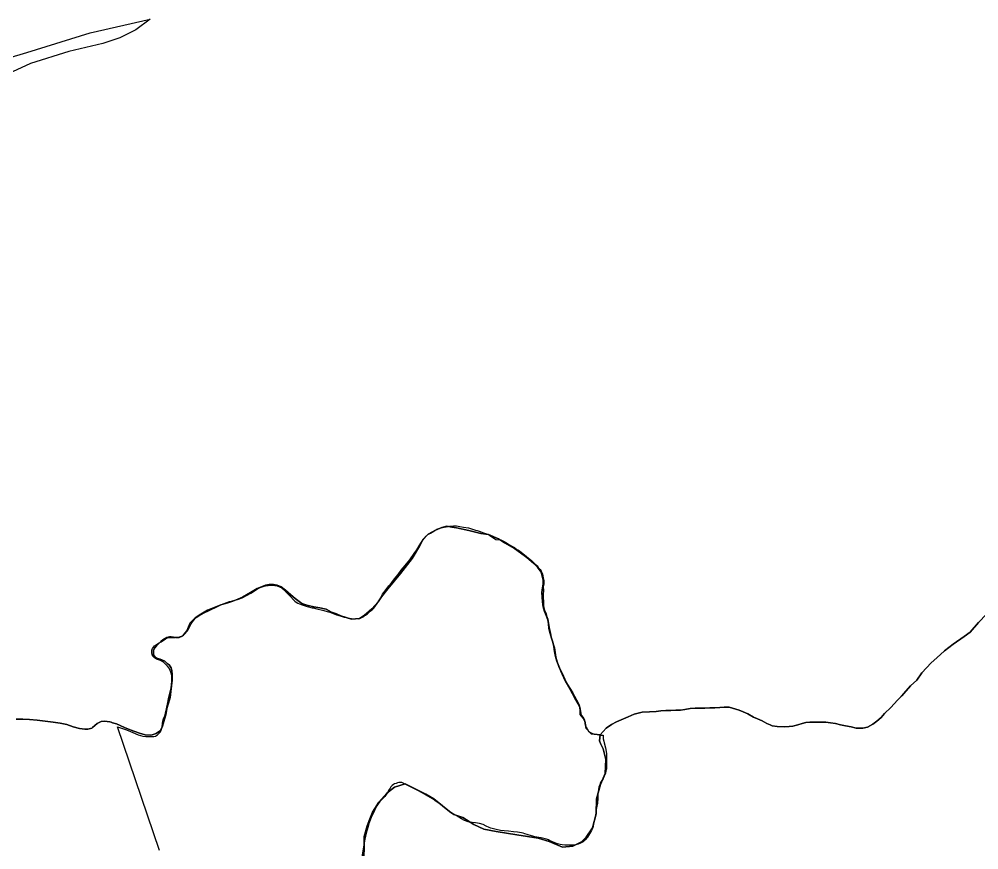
# Model space of a CAD drawing. Header units: inches. Extents: x 11258954 to 11313122, y 3645444 to 3695200.
# Drawn here: x 11275215 to 11277394, y 3664736 to 3666622 of the extents above; entities that cross this region are included whole.
import ezdxf

# ---------------------------------------------------------------- set-up
doc = ezdxf.new("R2010")
doc.units = ezdxf.units.IN
doc.header["$MEASUREMENT"] = 0
for name, color, linetype in [('EnterpriseZone', 103, 'Continuous'), ('VotingPrecinct', 233, 'Continuous'), ('Ward', 133, 'Continuous')]:
    doc.layers.add(name, color=color, linetype=linetype)

msp = doc.modelspace()

# ---------------------------------------------------------------- linework, layer by layer
at = {"layer": 'EnterpriseZone'}
for points in [[(11275117.6875, 3666512.6875, 0), (11275232.5315, 3666546.5625, 0), (11275375.9065, 3666590.75, 0), (11275512.1365, 3666622.0925, 0), (11275479.4254, 3666598.1334, 0), (11275443.3419, 3666579.6392, 0), (11275404.791, 3666567.074, 0), (11275327.5275, 3666548.4335, 0), (11275240.7858, 3666521.5747, 0), (11275158.1479, 3666483.9385, 0)], [(11275533.6815, 3664734.6325, 0), (11275438.326, 3665015.1695, 0), (11275458.4375, 3665008.375, 0), (11275473.1875, 3665002.5, 0), (11275485.0315, 3664997.5625, 0), (11275496.0315, 3664994.375, 0), (11275502.4065, 3664993.6875, 0), (11275509.5, 3664993.4375, 0), (11275516.625, 3664993.375, 0), (11275520.7815, 3664993.5, 0), (11275524.8125, 3664994.4375, 0), (11275528.8125, 3664996.9375, 0), (11275532.6875, 3665000.8125, 0), (11275535.5315, 3665004.4375, 0), (11275537.4065, 3665007.9375, 0), (11275539.2815, 3665015, 0), (11275540.5, 3665023.4375, 0), (11275542, 3665031.375, 0), (11275543.5315, 3665035.9375, 0), (11275545.4065, 3665040.6875, 0), (11275547.4065, 3665046.75, 0), (11275549.6875, 3665056, 0), (11275552.1875, 3665070.3125, 0), (11275553.9065, 3665078.8125, 0), (11275559.75, 3665103.75, 0), (11275560.844, 3665110.9375, 0), (11275561.1875, 3665119.6875, 0), (11275561.1875, 3665132.0625, 0), (11275560.1875, 3665137.5, 0), (11275558.0625, 3665143.25, 0), (11275555.1565, 3665148.625, 0), (11275551.594, 3665153.3125, 0), (11275548.2135, 3665157.243, 0), (11275542.8635, 3665162.1345, 0), (11275535.6795, 3665166.4145, 0), (11275526.661, 3665169.166, 0), (11275521.9225, 3665172.07, 0), (11275517.9375, 3665176.75, 0), (11275516.1565, 3665183.1875, 0), (11275516.4065, 3665189.5, 0), (11275517.625, 3665192.9375, 0), (11275519.6565, 3665196.125, 0), (11275522.4065, 3665199.0625, 0), (11275526.9375, 3665202.6875, 0), (11275531.5315, 3665205.5, 0), (11275537, 3665208.5, 0), (11275547.3125, 3665215.25, 0), (11275552, 3665217.5, 0), (11275561.111, 3665218.6205, 0), (11275569.7815, 3665218.5625, 0), (11275579.1875, 3665219.6875, 0), (11275585.7815, 3665222.25, 0), (11275587.9935, 3665223.881, 0), (11275591.375, 3665226.375, 0), (11275596.375, 3665232.6875, 0), (11275599, 3665237.1875, 0), (11275602.7815, 3665244.875, 0), (11275605.1875, 3665249.25, 0), (11275608.125, 3665253.625, 0), (11275611.5625, 3665257.875, 0), (11275615.344, 3665261.8125, 0), (11275616.782, 3665263.4745, 0), (11275624.969, 3665268.625, 0), (11275638.1565, 3665275.8125, 0), (11275641.6515, 3665277.482, 0), (11275669.5625, 3665290.8125, 0), (11275674.154, 3665292.876, 0), (11275680.6875, 3665295.8125, 0), (11275692.1565, 3665300.0625, 0), (11275699.0335, 3665301.826, 0), (11275710.4375, 3665304.75, 0), (11275720.9375, 3665308.625, 0), (11275732.3205, 3665314.381, 0), (11275740.5625, 3665319.25, 0), (11275748.9375, 3665324.4375, 0), (11275756.1165, 3665328.516, 0), (11275762.125, 3665331.4375, 0), (11275769.125, 3665334, 0), (11275774.4065, 3665335.25, 0), (11275780.3995, 3665336.3885, 0), (11275786.361, 3665337, 0), (11275790.2215, 3665337.121, 0), (11275800.882, 3665335.7775, 0), (11275811.429, 3665331.039, 0), (11275816.9685, 3665325.5915, 0), (11275820.6005, 3665322.0205, 0), (11275828.09, 3665314.6835, 0), (11275840.5, 3665300.625, 0), (11275843.6875, 3665298.1875, 0), (11275847.625, 3665295.9375, 0), (11275855.0965, 3665293.0395, 0), (11275868.594, 3665288.6875, 0), (11275880.0315, 3665285.875, 0), (11275882.576, 3665285.303, 0), (11275890.875, 3665283.4375, 0), (11275903.625, 3665280.1875, 0), (11275916.9375, 3665276.25, 0), (11275919.9455, 3665275.877, 0), (11275935.5, 3665269.8125, 0), (11275943.4375, 3665267.5625, 0), (11275947.8955, 3665266.2025, 0), (11275952.8195, 3665264.7, 0), (11275961.2265, 3665262.56, 0), (11275969.6335, 3665261.49, 0), (11275984.4605, 3665260.42, 0), (11275993.173, 3665263.324, 0), (11275997.3005, 3665266.2285, 0), (11276000, 3665268.134, 0), (11276001.733, 3665269.2855, 0), (11276003.2615, 3665270.2025, 0), (11276005.7075, 3665272.3425, 0), (11276009.223, 3665275.7055, 0), (11276011.8215, 3665277.9985, 0), (11276016.1015, 3665280.9025, 0), (11276020, 3665284.5, 0), (11276024, 3665290, 0), (11276028, 3665295.5, 0), (11276032, 3665301.75, 0), (11276036, 3665308.5, 0), (11276040, 3665316.5, 0), (11276048, 3665327.25, 0), (11276054, 3665335.75, 0), (11276060, 3665342.75, 0), (11276067, 3665351.25, 0), (11276075, 3665361.25, 0), (11276082, 3665371, 0), (11276091, 3665381.5, 0), (11276102.035, 3665394.8685, 0), (11276113.3945, 3665410.8795, 0), (11276118, 3665417.5, 0), (11276123, 3665426.5, 0), (11276128, 3665434.75, 0), (11276131, 3665439, 0), (11276135, 3665443.75, 0), (11276139, 3665448, 0), (11276143, 3665452, 0), (11276149, 3665455.5, 0), (11276156, 3665459.75, 0), (11276163, 3665464, 0), (11276170, 3665466.5, 0), (11276176, 3665468, 0), (11276184, 3665469.75, 0), (11276192, 3665471.25, 0), (11276201, 3665472, 0), (11276208, 3665471.75, 0), (11276215, 3665470.5, 0), (11276224, 3665469, 0), (11276235, 3665467, 0), (11276244, 3665464.5, 0), (11276251, 3665462, 0), (11276255, 3665461, 0), (11276259, 3665459.5, 0), (11276269, 3665456.25, 0), (11276278, 3665453, 0), (11276283.086, 3665450.439, 0), (11276297.2595, 3665440.8795, 0), (11276308.804, 3665440.021, 0), (11276314.1135, 3665437.125, 0), (11276321.011, 3665433.3625, 0), (11276327.8545, 3665428.924, 0), (11276334.883, 3665424.855, 0), (11276339.3215, 3665422.2655, 0), (11276344.5005, 3665418.1965, 0), (11276347.0865, 3665416.9795, 0), (11276350.789, 3665415.237, 0), (11276358.557, 3665409.134, 0), (11276366.695, 3665402.4755, 0), (11276374.648, 3665396.187, 0), (11276379.087, 3665392.118, 0), (11276386.115, 3665385.0895, 0), (11276391.6635, 3665380.651, 0), (11276394.068, 3665376.582, 0), (11276397.1225, 3665373.673, 0), (11276397.952, 3665372.883, 0), (11276400.3565, 3665368.629, 0), (11276403.131, 3665362.1555, 0), (11276404.7955, 3665353.6475, 0), (11276405.72, 3665346.804, 0), (11276405.905, 3665339.591, 0), (11276404.7955, 3665333.1175, 0), (11276405.3505, 3665324.6095, 0), (11276404.7955, 3665315.732, 0), (11276404.6105, 3665308.149, 0), (11276405.1655, 3665299.641, 0), (11276405.535, 3665289.8385, 0), (11276407.7545, 3665279.666, 0), (11276411.084, 3665272.8225, 0), (11276412.3785, 3665267.644, 0), (11276414.968, 3665259.691, 0), (11276417.0025, 3665250.998, 0), (11276418.482, 3665241.1955, 0), (11276419.9615, 3665233.7975, 0), (11276421.2565, 3665228.2485, 0), (11276422.921, 3665217.891, 0), (11276426.62, 3665206.054, 0), (11276429.949, 3665194.957, 0), (11276431.7985, 3665184.4145, 0), (11276433.0935, 3665173.687, 0), (11276436.0525, 3665163.145, 0), (11276440.3065, 3665151.123, 0), (11276446.225, 3665140.3955, 0), (11276450.664, 3665130.593, 0), (11276457.3225, 3665115.2415, 0), (11276465.2755, 3665103.4045, 0), (11276471.749, 3665092.6775, 0), (11276476.0025, 3665085.279, 0), (11276479.887, 3665076.4015, 0), (11276486.175, 3665065.489, 0), (11276487.84, 3665059.3855, 0), (11276489.3195, 3665051.0625, 0), (11276491.169, 3665041.815, 0), (11276495.423, 3665036.2665, 0), (11276498.567, 3665031.6425, 0), (11276499.122, 3665023.3195, 0), (11276500.7865, 3665016.1065, 0), (11276504.3005, 3665010.5575, 0), (11276507.63, 3665005.564, 0), (11276510.589, 3665003.1595, 0), (11276513.1785, 3665001.68, 0), (11276516.3225, 3665000.2005, 0), (11276525.1075, 3664998.427, 0), (11276534.1255, 3664996.746, 0), (11276541, 3664996.5, 0), (11276541, 3664994.25, 0), (11276541, 3664988, 0), (11276542, 3664983.25, 0), (11276543, 3664979, 0), (11276546, 3664967.75, 0), (11276548, 3664954.75, 0), (11276548, 3664941, 0), (11276548, 3664933, 0), (11276548, 3664925.75, 0), (11276548, 3664920, 0), (11276547, 3664915.25, 0), (11276546, 3664909.75, 0), (11276543, 3664903.25, 0), (11276541, 3664897.75, 0), (11276540.7465, 3664897.391, 0), (11276538, 3664893.5, 0), (11276535, 3664889, 0), (11276533, 3664884, 0), (11276531, 3664878.5, 0), (11276530, 3664873.25, 0), (11276529, 3664864, 0), (11276529, 3664853.75, 0), (11276528, 3664842, 0), (11276526, 3664831.25, 0), (11276524, 3664822.25, 0), (11276524, 3664822, 0), (11276523, 3664813.5, 0), (11276521, 3664803.75, 0), (11276519, 3664794.25, 0), (11276517, 3664786.25, 0), (11276514, 3664780, 0), (11276510, 3664772.75, 0), (11276505, 3664764.75, 0), (11276500, 3664758.5, 0), (11276495, 3664754, 0), (11276489, 3664751, 0), (11276484, 3664749.25, 0), (11276479, 3664747.75, 0), (11276474, 3664747, 0), (11276470, 3664746.5, 0), (11276466, 3664746.5, 0), (11276461, 3664746.75, 0), (11276454, 3664747, 0), (11276448, 3664747.5, 0), (11276443, 3664748.5, 0), (11276437, 3664750, 0), (11276431, 3664752.25, 0), (11276424, 3664755, 0), (11276420, 3664756.5, 0), (11276417, 3664758.5, 0), (11276412, 3664760.25, 0), (11276406, 3664762.25, 0), (11276400, 3664763.5, 0), (11276395, 3664764.25, 0), (11276390, 3664765, 0), (11276386, 3664766, 0), (11276381, 3664767.25, 0), (11276376, 3664768.5, 0), (11276373, 3664769.5, 0), (11276368, 3664771, 0), (11276363, 3664772.5, 0), (11276359, 3664773.75, 0), (11276355, 3664774.75, 0), (11276346, 3664776.25, 0), (11276337, 3664777.25, 0), (11276326, 3664778.25, 0), (11276316, 3664779.25, 0), (11276308, 3664780, 0), (11276298, 3664782, 0), (11276292, 3664783.5, 0), (11276286, 3664785.25, 0), (11276282, 3664787.25, 0), (11276275, 3664790.25, 0), (11276268, 3664793.5, 0), (11276260, 3664796, 0), (11276251, 3664797.5, 0), (11276243, 3664798, 0), (11276234, 3664799.5, 0), (11276226, 3664802.5, 0), (11276219, 3664806.5, 0), (11276213, 3664810.5, 0), (11276207, 3664813.75, 0), (11276202, 3664817, 0), (11276195, 3664821, 0), (11276187, 3664827.25, 0), (11276180, 3664833.25, 0), (11276171, 3664840, 0), (11276162, 3664846, 0), (11276155, 3664851, 0), (11276148, 3664855, 0), (11276139, 3664860, 0), (11276130, 3664865.25, 0), (11276120, 3664871, 0), (11276111, 3664875.5, 0), (11276103, 3664879.25, 0), (11276094, 3664884, 0), (11276088, 3664887, 0), (11276084, 3664888.75, 0), (11276080, 3664889.25, 0), (11276077, 3664888.75, 0), (11276074, 3664888, 0), (11276071, 3664887, 0), (11276067, 3664885.75, 0), (11276065, 3664884.25, 0), (11276062, 3664882.5, 0), (11276059, 3664879.5, 0), (11276057, 3664876.25, 0), (11276055, 3664873, 0), (11276053, 3664869.5, 0), (11276051, 3664866, 0), (11276048, 3664861.75, 0), (11276045, 3664857.5, 0), (11276042, 3664854.5, 0), (11276039, 3664851.25, 0), (11276034, 3664846, 0), (11276030, 3664840.75, 0), (11276027, 3664835.75, 0), (11276023, 3664829, 0), (11276020, 3664821.5, 0), (11276015, 3664812, 0), (11276012, 3664803.25, 0), (11276009, 3664796, 0), (11276007, 3664789, 0), (11276003, 3664773.75, 0), (11276000, 3664760.75, 0), (11275992.9375, 3664720.1875, 0)]]:
    msp.add_polyline3d(points, dxfattribs=at)
at = {"layer": 'VotingPrecinct'}
for points in [[(11277410.8585, 3665271.5, 0), (11277393.1335, 3665252.4, 0), (11277373.7835, 3665230.125, 0), (11277360.3335, 3665220.7, 0), (11277335.2835, 3665203.175, 0), (11277315.6585, 3665188.15, 0), (11277298.1835, 3665172, 0), (11277285.6085, 3665160.6, 0), (11277264.1835, 3665138.4, 0), (11277253.1585, 3665121.55, 0), (11277238.7335, 3665108.475, 0), (11277223.4085, 3665090.775, 0), (11277208.9335, 3665075.6, 0), (11277193.6085, 3665059.65, 0), (11277179.3835, 3665045.625, 0), (11277171.7835, 3665036.975, 0), (11277162.3335, 3665028.35, 0), (11277153.3335, 3665021.7, 0), (11277140.4835, 3665014.45, 0), (11277130.2085, 3665012.5, 0), (11277125.1585, 3665012.45, 0), (11277114.9835, 3665012.725, 0), (11277103.6585, 3665015.15, 0), (11277091.1335, 3665017.65, 0), (11277079.3335, 3665020.025, 0), (11277067.8335, 3665022.8, 0), (11277057.0835, 3665024.775, 0), (11277046.4085, 3665026.025, 0), (11277032.4335, 3665025.85, 0), (11277021.6835, 3665025.925, 0), (11277010.2335, 3665026.075, 0), (11277001.0835, 3665025.05, 0), (11276992.8085, 3665023.125, 0), (11276982.7085, 3665020.15, 0), (11276971.6335, 3665017.225, 0), (11276963.3335, 3665016.1, 0), (11276951.6835, 3665015.325, 0), (11276935.7335, 3665016.25, 0), (11276924.6085, 3665017.9, 0), (11276920.0085, 3665019.95, 0), (11276912.5085, 3665023.175, 0), (11276901.5585, 3665029.175, 0), (11276891.0585, 3665033.225, 0), (11276882.2835, 3665037.3, 0), (11276868.9835, 3665044.625, 0), (11276858.4335, 3665049.15, 0), (11276849.6835, 3665053.575, 0), (11276842.1835, 3665055.8, 0), (11276826.8585, 3665059.75, 0), (11276821.2525, 3665060.006, 0), (11276815.3585, 3665060.275, 0), (11276805.7335, 3665059.575, 0), (11276794.4835, 3665058.725, 0), (11276783.1585, 3665058.275, 0), (11276771.3085, 3665058.125, 0), (11276760.1085, 3665058.1, 0), (11276749.4085, 3665057.45, 0), (11276738.1085, 3665056.825, 0), (11276726.4835, 3665054.625, 0), (11276715.9835, 3665053.475, 0), (11276705.7335, 3665053.175, 0), (11276694.5335, 3665052.775, 0), (11276683.1835, 3665052.65, 0), (11276671.9085, 3665051.95, 0), (11276661.0585, 3665050.5, 0), (11276645.9085, 3665049.35, 0), (11276629.2085, 3665048.95, 0), (11276611.3585, 3665044.1, 0), (11276597.7335, 3665038.3, 0), (11276571.0835, 3665026.8, 0), (11276559.3085, 3665020.625, 0), (11276547.2085, 3665012.65, 0), (11276534.2585, 3664997.325, 0), (11276513.5, 3664999.45, 0), (11276502.475, 3665011.825, 0), (11276499.3, 3665027.95, 0), (11276495.3, 3665035.1, 0), (11276488.5, 3665043.475, 0), (11276488.625, 3665054.15, 0), (11276487, 3665062.05, 0), (11276476.575, 3665080.85, 0), (11276465.625, 3665100.45, 0), (11276454.15, 3665119.975, 0), (11276444.65, 3665142.05, 0), (11276435.6, 3665164.4, 0), (11276432.45, 3665175.275, 0), (11276430.575, 3665186.35, 0), (11276428.975, 3665197.475, 0), (11276426.725, 3665207.675, 0), (11276423.55, 3665216.375, 0), (11276420.8, 3665227.275, 0), (11276417.25, 3665238.925, 0), (11276416.45, 3665248.975, 0), (11276415.075, 3665258.3, 0), (11276411.675, 3665268.2, 0), (11276407.575, 3665277.025, 0), (11276404.35, 3665288, 0), (11276402.925, 3665299.225, 0), (11276401.95, 3665309.55, 0), (11276401.325, 3665320.125, 0), (11276402.825, 3665330.65, 0), (11276404.625, 3665339.2, 0), (11276404.575, 3665349.4, 0), (11276402.625, 3665357.5, 0), (11276400.075, 3665366.775, 0), (11276391.725, 3665378.275, 0), (11276383.3, 3665386.425, 0), (11276367.425, 3665400, 0), (11276353.175, 3665410.7, 0), (11276339.55, 3665420.275, 0), (11276316.575, 3665433.175, 0), (11276303.4, 3665442.6, 0), (11276280.55, 3665452.2, 0), (11276263.325, 3665454.55, 0), (11276235.8, 3665461.075, 0), (11276208.025, 3665466.875, 0), (11276197.275, 3665468.675, 0), (11276186.175, 3665470.7, 0), (11276174.85, 3665467.825, 0), (11276160.325, 3665462, 0), (11276143.65, 3665452.775, 0), (11276131.875, 3665441.375, 0), (11276123.6, 3665425.9, 0), (11276107.1, 3665397.25, 0), (11276080.35, 3665363.425, 0), (11276051.55, 3665328.8, 0), (11276037.2, 3665310.725, 0), (11276029.925, 3665299.425, 0), (11276015.7, 3665283.15, 0), (11275998.375, 3665268.475, 0), (11275987.525, 3665261.675, 0), (11275969.15, 3665260.25, 0), (11275945.475, 3665267.25, 0), (11275935.375, 3665271.9, 0), (11275924.1405, 3665276.1345, 0), (11275911.625, 3665282.3, 0), (11275897.725, 3665285.25, 0), (11275883.7, 3665288, 0), (11275871.35, 3665290.575, 0), (11275865.975, 3665292.1, 0), (11275856.7, 3665295.65, 0), (11275841.4, 3665306.825, 0), (11275831.7425, 3665314.8275, 0), (11275819.425, 3665325.675, 0), (11275809.825, 3665333.125, 0), (11275800.325, 3665336.875, 0), (11275792.625, 3665338.4, 0), (11275782.575, 3665338.9, 0), (11275774.525, 3665337.45, 0), (11275766.35, 3665334.35, 0), (11275754.925, 3665329.225, 0), (11275743.7, 3665322.85, 0), (11275731.35, 3665315.5, 0), (11275721.75, 3665310.025, 0), (11275711.325, 3665305.6, 0), (11275699.925, 3665301.025, 0), (11275688.425, 3665297.05, 0), (11275673.1, 3665292.2, 0), (11275661.225, 3665287.9, 0), (11275648.3, 3665282.45, 0), (11275642.35, 3665279.95, 0), (11275634.625, 3665276.05, 0), (11275623.325, 3665268.725, 0), (11275614.25, 3665263.125, 0), (11275603.375, 3665251.425, 0), (11275599.55, 3665242.15, 0), (11275595.55, 3665233.525, 0), (11275587.875, 3665224.3, 0), (11275584.625, 3665221.425, 0), (11275578.525, 3665218.6, 0), (11275571.075, 3665218.2, 0), (11275560.25, 3665219.825, 0), (11275556.425, 3665219.725, 0), (11275550.525, 3665218, 0), (11275541.275, 3665213.3, 0), (11275536.3, 3665209.025, 0), (11275526.775, 3665199.6, 0), (11275522.175, 3665193.675, 0), (11275520.125, 3665188.625, 0), (11275520, 3665178.825, 0), (11275523.5, 3665173.725, 0), (11275526.525, 3665171.275, 0), (11275535.075, 3665168.75, 0), (11275545.85, 3665164.625, 0), (11275551.3, 3665159.525, 0), (11275555.425, 3665156.025, 0), (11275559.9, 3665149.35, 0), (11275561.9, 3665142.9, 0), (11275562.5, 3665134.325, 0), (11275561.925, 3665121.575, 0), (11275560.875, 3665108.175, 0), (11275559.575, 3665095.45, 0), (11275557.45, 3665082.325, 0), (11275553.8, 3665069.1, 0), (11275550.4, 3665056.875, 0), (11275547.725, 3665042.975, 0), (11275545.2305, 3665032.697, 0), (11275540.275, 3665016.775, 0), (11275535.5, 3665007.375, 0), (11275526.125, 3665000.15, 0), (11275517.025, 3664996.95, 0), (11275512.6, 3664996.15, 0), (11275501, 3664997.2, 0), (11275487.95, 3665000.675, 0), (11275477.775, 3665004.65, 0), (11275466.725, 3665008.825, 0), (11275453.8, 3665013.85, 0), (11275435.65, 3665022.15, 0), (11275427, 3665024.225, 0), (11275424.125, 3665025.825, 0), (11275420.975, 3665026.5, 0), (11275408.4, 3665028.3, 0), (11275401.175, 3665027.825, 0), (11275391.875, 3665022.925, 0), (11275381.7, 3665014.025, 0), (11275379.65, 3665012.4, 0), (11275370.775, 3665010.3, 0), (11275363.7, 3665010.275, 0), (11275352.1, 3665011.35, 0), (11275337.75, 3665015.3, 0), (11275322.95, 3665020.375, 0), (11275308.075, 3665023.5, 0), (11275292.325, 3665025.75, 0), (11275274.325, 3665028.65, 0), (11275255.525, 3665030.775, 0), (11275238.5, 3665032.225, 0), (11275223.475, 3665032.475, 0), (11275208.5, 3665032.675, 0)], [(11275208.5, 3665032.675, 0), (11275223.475, 3665032.475, 0), (11275238.5, 3665032.225, 0), (11275255.525, 3665030.775, 0), (11275274.325, 3665028.65, 0), (11275292.325, 3665025.75, 0), (11275308.075, 3665023.5, 0), (11275322.95, 3665020.375, 0), (11275337.75, 3665015.3, 0), (11275352.1, 3665011.35, 0), (11275363.7, 3665010.275, 0), (11275370.775, 3665010.3, 0), (11275379.65, 3665012.4, 0), (11275381.7, 3665014.025, 0), (11275391.875, 3665022.925, 0), (11275401.175, 3665027.825, 0), (11275408.4, 3665028.3, 0), (11275420.975, 3665026.5, 0), (11275424.125, 3665025.825, 0), (11275427, 3665024.225, 0), (11275435.65, 3665022.15, 0), (11275453.8, 3665013.85, 0), (11275466.725, 3665008.825, 0), (11275477.775, 3665004.65, 0), (11275487.95, 3665000.675, 0), (11275501, 3664997.2, 0), (11275512.6, 3664996.15, 0), (11275517.025, 3664996.95, 0), (11275526.125, 3665000.15, 0), (11275535.5, 3665007.375, 0), (11275540.275, 3665016.775, 0), (11275545.2305, 3665032.697, 0), (11275547.725, 3665042.975, 0), (11275550.4, 3665056.875, 0), (11275553.8, 3665069.1, 0), (11275557.45, 3665082.325, 0), (11275559.575, 3665095.45, 0), (11275560.875, 3665108.175, 0), (11275561.925, 3665121.575, 0), (11275562.5, 3665134.325, 0), (11275561.9, 3665142.9, 0), (11275559.9, 3665149.35, 0), (11275555.425, 3665156.025, 0), (11275551.3, 3665159.525, 0), (11275545.85, 3665164.625, 0), (11275535.075, 3665168.75, 0), (11275526.525, 3665171.275, 0), (11275523.5, 3665173.725, 0), (11275520, 3665178.825, 0), (11275520.125, 3665188.625, 0), (11275522.175, 3665193.675, 0), (11275526.775, 3665199.6, 0), (11275536.3, 3665209.025, 0), (11275541.275, 3665213.3, 0), (11275550.525, 3665218, 0), (11275556.425, 3665219.725, 0), (11275560.25, 3665219.825, 0), (11275571.075, 3665218.2, 0), (11275578.525, 3665218.6, 0), (11275584.625, 3665221.425, 0), (11275587.875, 3665224.3, 0), (11275595.55, 3665233.525, 0), (11275599.55, 3665242.15, 0), (11275603.375, 3665251.425, 0), (11275614.25, 3665263.125, 0), (11275623.325, 3665268.725, 0), (11275634.625, 3665276.05, 0), (11275642.35, 3665279.95, 0), (11275648.3, 3665282.45, 0), (11275661.225, 3665287.9, 0), (11275673.1, 3665292.2, 0), (11275688.425, 3665297.05, 0), (11275699.925, 3665301.025, 0), (11275711.325, 3665305.6, 0), (11275721.75, 3665310.025, 0), (11275731.35, 3665315.5, 0), (11275743.7, 3665322.85, 0), (11275754.925, 3665329.225, 0), (11275766.35, 3665334.35, 0), (11275774.525, 3665337.45, 0), (11275782.575, 3665338.9, 0), (11275792.625, 3665338.4, 0), (11275800.325, 3665336.875, 0), (11275809.825, 3665333.125, 0), (11275819.425, 3665325.675, 0), (11275831.7425, 3665314.8275, 0), (11275841.4, 3665306.825, 0), (11275856.7, 3665295.65, 0), (11275865.975, 3665292.1, 0), (11275871.35, 3665290.575, 0), (11275883.7, 3665288, 0), (11275897.725, 3665285.25, 0), (11275911.625, 3665282.3, 0), (11275924.1405, 3665276.1345, 0), (11275935.375, 3665271.9, 0), (11275945.475, 3665267.25, 0), (11275969.15, 3665260.25, 0), (11275987.525, 3665261.675, 0), (11275998.375, 3665268.475, 0), (11276015.7, 3665283.15, 0), (11276029.925, 3665299.425, 0), (11276037.2, 3665310.725, 0), (11276051.55, 3665328.8, 0), (11276080.35, 3665363.425, 0), (11276107.1, 3665397.25, 0), (11276123.6, 3665425.9, 0), (11276131.875, 3665441.375, 0), (11276143.65, 3665452.775, 0), (11276160.325, 3665462, 0), (11276174.85, 3665467.825, 0), (11276186.175, 3665470.7, 0), (11276197.275, 3665468.675, 0), (11276208.025, 3665466.875, 0), (11276235.8, 3665461.075, 0), (11276263.325, 3665454.55, 0), (11276280.55, 3665452.2, 0), (11276303.4, 3665442.6, 0), (11276316.575, 3665433.175, 0), (11276339.55, 3665420.275, 0), (11276353.175, 3665410.7, 0), (11276367.425, 3665400, 0), (11276383.3, 3665386.425, 0), (11276391.725, 3665378.275, 0), (11276400.075, 3665366.775, 0), (11276402.625, 3665357.5, 0), (11276404.575, 3665349.4, 0), (11276404.625, 3665339.2, 0), (11276402.825, 3665330.65, 0), (11276401.325, 3665320.125, 0), (11276401.95, 3665309.55, 0), (11276402.925, 3665299.225, 0), (11276404.35, 3665288, 0), (11276407.575, 3665277.025, 0), (11276411.675, 3665268.2, 0), (11276415.075, 3665258.3, 0), (11276416.45, 3665248.975, 0), (11276417.25, 3665238.925, 0), (11276420.8, 3665227.275, 0), (11276423.55, 3665216.375, 0), (11276426.725, 3665207.675, 0), (11276428.975, 3665197.475, 0), (11276430.575, 3665186.35, 0), (11276432.45, 3665175.275, 0), (11276435.6, 3665164.4, 0), (11276444.65, 3665142.05, 0), (11276454.15, 3665119.975, 0), (11276465.625, 3665100.45, 0), (11276476.575, 3665080.85, 0), (11276487, 3665062.05, 0), (11276488.625, 3665054.15, 0), (11276488.5, 3665043.475, 0), (11276495.3, 3665035.1, 0), (11276499.3, 3665027.95, 0), (11276502.475, 3665011.825, 0), (11276513.5, 3664999.45, 0), (11276534.2585, 3664997.325, 0), (11276532.45, 3664983.325, 0), (11276534.6, 3664977.65, 0), (11276540.425, 3664965.25, 0), (11276546.575, 3664941.6, 0), (11276545.375, 3664909.275, 0), (11276534.95, 3664884.2, 0), (11276525.825, 3664852.075, 0), (11276524.925, 3664817.7, 0), (11276516.225, 3664785.875, 0), (11276502.3, 3664764.6, 0), (11276491.775, 3664754.025, 0), (11276471.55, 3664744.75, 0), (11276448.625, 3664742.025, 0), (11276418.075, 3664755.1, 0), (11276393.325, 3664762.65, 0), (11276344.55, 3664769.975, 0), (11276298.025, 3664778.025, 0), (11276269.975, 3664782.9, 0), (11276247.125, 3664793.575, 0), (11276222.375, 3664809.775, 0), (11276201.4, 3664816.5, 0), (11276192.275, 3664823.525, 0), (11276176.15, 3664835.825, 0), (11276156.1, 3664851.725, 0), (11276137.95, 3664862.3, 0), (11276110.8825, 3664876.4725, 0), (11276091.075, 3664886.025, 0), (11276067.2, 3664878.8, 0), (11276049.8, 3664864.725, 0), (11276031.1, 3664844.125, 0), (11276017.325, 3664821.675, 0), (11276011.4, 3664806.3, 0), (11276005.25, 3664790.8, 0), (11275998.425, 3664766.325, 0), (11275997.85, 3664743.875, 0), (11275997.275, 3664717.675, 0)], [(11275997.275, 3664717.675, 0), (11275997.85, 3664743.875, 0), (11275998.425, 3664766.325, 0), (11276005.25, 3664790.8, 0), (11276011.4, 3664806.3, 0), (11276017.325, 3664821.675, 0), (11276031.1, 3664844.125, 0), (11276049.8, 3664864.725, 0), (11276067.2, 3664878.8, 0), (11276091.075, 3664886.025, 0), (11276110.8825, 3664876.4725, 0), (11276137.95, 3664862.3, 0), (11276156.1, 3664851.725, 0), (11276176.15, 3664835.825, 0), (11276192.275, 3664823.525, 0), (11276201.4, 3664816.5, 0), (11276222.375, 3664809.775, 0), (11276247.125, 3664793.575, 0), (11276269.975, 3664782.9, 0), (11276298.025, 3664778.025, 0), (11276344.55, 3664769.975, 0), (11276393.325, 3664762.65, 0), (11276418.075, 3664755.1, 0), (11276448.625, 3664742.025, 0), (11276471.55, 3664744.75, 0), (11276491.775, 3664754.025, 0), (11276502.3, 3664764.6, 0), (11276516.225, 3664785.875, 0), (11276524.925, 3664817.7, 0), (11276525.825, 3664852.075, 0), (11276534.95, 3664884.2, 0), (11276545.375, 3664909.275, 0), (11276546.575, 3664941.6, 0), (11276540.425, 3664965.25, 0), (11276534.6, 3664977.65, 0), (11276532.45, 3664983.325, 0), (11276534.2585, 3664997.325, 0), (11276547.2085, 3665012.65, 0), (11276559.3085, 3665020.625, 0), (11276571.0835, 3665026.8, 0), (11276597.7335, 3665038.3, 0), (11276611.3585, 3665044.1, 0), (11276629.2085, 3665048.95, 0), (11276645.9085, 3665049.35, 0), (11276661.0585, 3665050.5, 0), (11276671.9085, 3665051.95, 0), (11276683.1835, 3665052.65, 0), (11276694.5335, 3665052.775, 0), (11276705.7335, 3665053.175, 0), (11276715.9835, 3665053.475, 0), (11276726.4835, 3665054.625, 0), (11276738.1085, 3665056.825, 0), (11276749.4085, 3665057.45, 0), (11276760.1085, 3665058.1, 0), (11276771.3085, 3665058.125, 0), (11276783.1585, 3665058.275, 0), (11276794.4835, 3665058.725, 0), (11276805.7335, 3665059.575, 0), (11276815.3585, 3665060.275, 0), (11276821.2525, 3665060.006, 0), (11276826.8585, 3665059.75, 0), (11276842.1835, 3665055.8, 0), (11276849.6835, 3665053.575, 0), (11276858.4335, 3665049.15, 0), (11276868.9835, 3665044.625, 0), (11276882.2835, 3665037.3, 0), (11276891.0585, 3665033.225, 0), (11276901.5585, 3665029.175, 0), (11276912.5085, 3665023.175, 0), (11276920.0085, 3665019.95, 0), (11276924.6085, 3665017.9, 0), (11276935.7335, 3665016.25, 0), (11276951.6835, 3665015.325, 0), (11276963.3335, 3665016.1, 0), (11276971.6335, 3665017.225, 0), (11276982.7085, 3665020.15, 0), (11276992.8085, 3665023.125, 0), (11277001.0835, 3665025.05, 0), (11277010.2335, 3665026.075, 0), (11277021.6835, 3665025.925, 0), (11277032.4335, 3665025.85, 0), (11277046.4085, 3665026.025, 0), (11277057.0835, 3665024.775, 0), (11277067.8335, 3665022.8, 0), (11277079.3335, 3665020.025, 0), (11277091.1335, 3665017.65, 0), (11277103.6585, 3665015.15, 0), (11277114.9835, 3665012.725, 0), (11277125.1585, 3665012.45, 0), (11277130.2085, 3665012.5, 0), (11277140.4835, 3665014.45, 0), (11277153.3335, 3665021.7, 0), (11277162.3335, 3665028.35, 0), (11277171.7835, 3665036.975, 0), (11277179.3835, 3665045.625, 0), (11277193.6085, 3665059.65, 0), (11277208.9335, 3665075.6, 0), (11277223.4085, 3665090.775, 0), (11277238.7335, 3665108.475, 0), (11277253.1585, 3665121.55, 0), (11277264.1835, 3665138.4, 0), (11277285.6085, 3665160.6, 0), (11277298.1835, 3665172, 0), (11277315.6585, 3665188.15, 0), (11277335.2835, 3665203.175, 0), (11277360.3335, 3665220.7, 0), (11277373.7835, 3665230.125, 0), (11277393.1335, 3665252.4, 0), (11277410.8585, 3665271.5, 0)]]:
    msp.add_polyline3d(points, dxfattribs=at)
at = {"layer": 'Ward'}
for points in [[(11277410.8585, 3665271.5, 0), (11277393.1335, 3665252.4, 0), (11277373.7835, 3665230.125, 0), (11277360.3335, 3665220.7, 0), (11277335.2835, 3665203.175, 0), (11277315.6585, 3665188.15, 0), (11277298.1835, 3665172, 0), (11277285.6085, 3665160.6, 0), (11277264.1835, 3665138.4, 0), (11277253.1585, 3665121.55, 0), (11277238.7335, 3665108.475, 0), (11277223.4085, 3665090.775, 0), (11277218.4265, 3665085.552, 0), (11277208.9335, 3665075.6, 0), (11277193.6085, 3665059.65, 0), (11277179.3835, 3665045.625, 0), (11277171.7835, 3665036.975, 0), (11277162.3335, 3665028.35, 0), (11277153.3335, 3665021.7, 0), (11277140.4835, 3665014.45, 0), (11277130.2085, 3665012.5, 0), (11277125.1585, 3665012.45, 0), (11277114.9835, 3665012.725, 0), (11277103.6585, 3665015.15, 0), (11277091.1335, 3665017.65, 0), (11277079.3335, 3665020.025, 0), (11277067.8335, 3665022.8, 0), (11277057.0835, 3665024.775, 0), (11277046.4085, 3665026.025, 0), (11277032.4335, 3665025.85, 0), (11277021.6835, 3665025.925, 0), (11277010.2335, 3665026.075, 0), (11277001.0835, 3665025.05, 0), (11276992.8085, 3665023.125, 0), (11276982.7085, 3665020.15, 0), (11276971.6335, 3665017.225, 0), (11276963.3335, 3665016.1, 0), (11276951.6835, 3665015.325, 0), (11276935.7335, 3665016.25, 0), (11276924.6085, 3665017.9, 0), (11276920.0085, 3665019.95, 0), (11276912.5085, 3665023.175, 0), (11276901.5585, 3665029.175, 0), (11276891.0585, 3665033.225, 0), (11276882.2835, 3665037.3, 0), (11276868.9835, 3665044.625, 0), (11276858.4335, 3665049.15, 0), (11276849.6835, 3665053.575, 0), (11276842.1835, 3665055.8, 0), (11276826.8585, 3665059.75, 0), (11276821.2525, 3665060.006, 0), (11276815.3585, 3665060.275, 0), (11276805.7335, 3665059.575, 0), (11276794.4835, 3665058.725, 0), (11276783.1585, 3665058.275, 0), (11276771.3085, 3665058.125, 0), (11276760.1085, 3665058.1, 0), (11276749.4085, 3665057.45, 0), (11276738.1085, 3665056.825, 0), (11276726.4835, 3665054.625, 0), (11276715.9835, 3665053.475, 0), (11276705.7335, 3665053.175, 0), (11276694.5335, 3665052.775, 0), (11276683.1835, 3665052.65, 0), (11276671.9085, 3665051.95, 0), (11276661.0585, 3665050.5, 0), (11276645.9085, 3665049.35, 0), (11276629.2085, 3665048.95, 0), (11276611.3585, 3665044.1, 0), (11276597.7335, 3665038.3, 0), (11276571.0835, 3665026.8, 0), (11276559.3085, 3665020.625, 0), (11276547.2085, 3665012.65, 0), (11276534.2585, 3664997.325, 0), (11276513.5, 3664999.45, 0), (11276502.475, 3665011.825, 0), (11276499.3, 3665027.95, 0), (11276495.3, 3665035.1, 0), (11276488.5, 3665043.475, 0), (11276488.625, 3665054.15, 0), (11276487, 3665062.05, 0), (11276476.575, 3665080.85, 0), (11276465.625, 3665100.45, 0), (11276454.15, 3665119.975, 0), (11276444.65, 3665142.05, 0), (11276435.6, 3665164.4, 0), (11276432.45, 3665175.275, 0), (11276430.575, 3665186.35, 0), (11276428.975, 3665197.475, 0), (11276426.725, 3665207.675, 0), (11276423.55, 3665216.375, 0), (11276420.8, 3665227.275, 0), (11276417.25, 3665238.925, 0), (11276416.45, 3665248.975, 0), (11276415.075, 3665258.3, 0), (11276411.675, 3665268.2, 0), (11276407.575, 3665277.025, 0), (11276404.35, 3665288, 0), (11276402.925, 3665299.225, 0), (11276401.95, 3665309.55, 0), (11276401.325, 3665320.125, 0), (11276402.825, 3665330.65, 0), (11276404.625, 3665339.2, 0), (11276404.575, 3665349.4, 0), (11276402.625, 3665357.5, 0), (11276400.075, 3665366.775, 0), (11276391.725, 3665378.275, 0), (11276383.3, 3665386.425, 0), (11276367.425, 3665400, 0), (11276353.175, 3665410.7, 0), (11276339.55, 3665420.275, 0), (11276316.575, 3665433.175, 0), (11276303.4, 3665442.6, 0), (11276280.55, 3665452.2, 0), (11276263.325, 3665454.55, 0), (11276235.8, 3665461.075, 0), (11276208.025, 3665466.875, 0), (11276197.275, 3665468.675, 0), (11276186.175, 3665470.7, 0), (11276174.85, 3665467.825, 0), (11276160.325, 3665462, 0), (11276143.65, 3665452.775, 0), (11276131.875, 3665441.375, 0), (11276123.6, 3665425.9, 0), (11276107.1, 3665397.25, 0), (11276080.35, 3665363.425, 0), (11276051.55, 3665328.8, 0), (11276037.2, 3665310.725, 0), (11276029.925, 3665299.425, 0), (11276015.7, 3665283.15, 0), (11275998.375, 3665268.475, 0), (11275987.525, 3665261.675, 0), (11275969.15, 3665260.25, 0), (11275945.475, 3665267.25, 0), (11275935.375, 3665271.9, 0), (11275924.1405, 3665276.1345, 0), (11275911.625, 3665282.3, 0), (11275897.725, 3665285.25, 0), (11275883.7, 3665288, 0), (11275871.35, 3665290.575, 0), (11275865.975, 3665292.1, 0), (11275856.7, 3665295.65, 0), (11275841.4, 3665306.825, 0), (11275831.7425, 3665314.8275, 0), (11275819.425, 3665325.675, 0), (11275809.825, 3665333.125, 0), (11275800.325, 3665336.875, 0), (11275792.625, 3665338.4, 0), (11275782.575, 3665338.9, 0), (11275774.525, 3665337.45, 0), (11275766.35, 3665334.35, 0), (11275754.925, 3665329.225, 0), (11275743.7, 3665322.85, 0), (11275731.35, 3665315.5, 0), (11275721.75, 3665310.025, 0), (11275711.325, 3665305.6, 0), (11275699.925, 3665301.025, 0), (11275688.425, 3665297.05, 0), (11275673.1, 3665292.2, 0), (11275661.225, 3665287.9, 0), (11275648.3, 3665282.45, 0), (11275642.35, 3665279.95, 0), (11275634.625, 3665276.05, 0), (11275623.325, 3665268.725, 0), (11275614.25, 3665263.125, 0), (11275603.375, 3665251.425, 0), (11275599.55, 3665242.15, 0), (11275595.55, 3665233.525, 0), (11275587.875, 3665224.3, 0), (11275584.625, 3665221.425, 0), (11275578.525, 3665218.6, 0), (11275571.075, 3665218.2, 0), (11275560.25, 3665219.825, 0), (11275556.425, 3665219.725, 0), (11275550.525, 3665218, 0), (11275541.275, 3665213.3, 0), (11275536.3, 3665209.025, 0), (11275526.775, 3665199.6, 0), (11275522.175, 3665193.675, 0), (11275520.125, 3665188.625, 0), (11275520, 3665178.825, 0), (11275523.5, 3665173.725, 0), (11275526.525, 3665171.275, 0), (11275535.075, 3665168.75, 0), (11275545.85, 3665164.625, 0), (11275551.3, 3665159.525, 0), (11275555.425, 3665156.025, 0), (11275559.9, 3665149.35, 0), (11275561.9, 3665142.9, 0), (11275562.5, 3665134.325, 0), (11275561.925, 3665121.575, 0), (11275560.875, 3665108.175, 0), (11275559.575, 3665095.45, 0), (11275557.45, 3665082.325, 0), (11275553.8, 3665069.1, 0), (11275550.4, 3665056.875, 0), (11275547.725, 3665042.975, 0), (11275545.2305, 3665032.697, 0), (11275540.275, 3665016.775, 0), (11275535.5, 3665007.375, 0), (11275526.125, 3665000.15, 0), (11275517.025, 3664996.95, 0), (11275512.6, 3664996.15, 0), (11275501, 3664997.2, 0), (11275487.95, 3665000.675, 0), (11275477.775, 3665004.65, 0), (11275466.725, 3665008.825, 0), (11275453.8, 3665013.85, 0), (11275435.65, 3665022.15, 0), (11275427, 3665024.225, 0), (11275424.125, 3665025.825, 0), (11275420.975, 3665026.5, 0), (11275408.4, 3665028.3, 0), (11275401.175, 3665027.825, 0), (11275391.875, 3665022.925, 0), (11275381.7, 3665014.025, 0), (11275379.65, 3665012.4, 0), (11275370.775, 3665010.3, 0), (11275363.7, 3665010.275, 0), (11275352.1, 3665011.35, 0), (11275337.75, 3665015.3, 0), (11275322.95, 3665020.375, 0), (11275308.075, 3665023.5, 0), (11275292.325, 3665025.75, 0), (11275274.325, 3665028.65, 0), (11275255.525, 3665030.775, 0), (11275238.5, 3665032.225, 0), (11275223.475, 3665032.475, 0), (11275208.5, 3665032.675, 0)], [(11275208.5, 3665032.675, 0), (11275223.475, 3665032.475, 0), (11275238.5, 3665032.225, 0), (11275255.525, 3665030.775, 0), (11275274.325, 3665028.65, 0), (11275292.325, 3665025.75, 0), (11275308.075, 3665023.5, 0), (11275322.95, 3665020.375, 0), (11275337.75, 3665015.3, 0), (11275352.1, 3665011.35, 0), (11275363.7, 3665010.275, 0), (11275370.775, 3665010.3, 0), (11275379.65, 3665012.4, 0), (11275381.7, 3665014.025, 0), (11275391.875, 3665022.925, 0), (11275401.175, 3665027.825, 0), (11275408.4, 3665028.3, 0), (11275420.975, 3665026.5, 0), (11275424.125, 3665025.825, 0), (11275427, 3665024.225, 0), (11275435.65, 3665022.15, 0), (11275453.8, 3665013.85, 0), (11275466.725, 3665008.825, 0), (11275477.775, 3665004.65, 0), (11275487.95, 3665000.675, 0), (11275501, 3664997.2, 0), (11275512.6, 3664996.15, 0), (11275517.025, 3664996.95, 0), (11275526.125, 3665000.15, 0), (11275535.5, 3665007.375, 0), (11275540.275, 3665016.775, 0), (11275545.2305, 3665032.697, 0), (11275547.725, 3665042.975, 0), (11275550.4, 3665056.875, 0), (11275553.8, 3665069.1, 0), (11275557.45, 3665082.325, 0), (11275559.575, 3665095.45, 0), (11275560.875, 3665108.175, 0), (11275561.925, 3665121.575, 0), (11275562.5, 3665134.325, 0), (11275561.9, 3665142.9, 0), (11275559.9, 3665149.35, 0), (11275555.425, 3665156.025, 0), (11275551.3, 3665159.525, 0), (11275545.85, 3665164.625, 0), (11275535.075, 3665168.75, 0), (11275526.525, 3665171.275, 0), (11275523.5, 3665173.725, 0), (11275520, 3665178.825, 0), (11275520.125, 3665188.625, 0), (11275522.175, 3665193.675, 0), (11275526.775, 3665199.6, 0), (11275536.3, 3665209.025, 0), (11275541.275, 3665213.3, 0), (11275550.525, 3665218, 0), (11275556.425, 3665219.725, 0), (11275560.25, 3665219.825, 0), (11275571.075, 3665218.2, 0), (11275578.525, 3665218.6, 0), (11275584.625, 3665221.425, 0), (11275587.875, 3665224.3, 0), (11275595.55, 3665233.525, 0), (11275599.55, 3665242.15, 0), (11275603.375, 3665251.425, 0), (11275614.25, 3665263.125, 0), (11275623.325, 3665268.725, 0), (11275634.625, 3665276.05, 0), (11275642.35, 3665279.95, 0), (11275648.3, 3665282.45, 0), (11275661.225, 3665287.9, 0), (11275673.1, 3665292.2, 0), (11275688.425, 3665297.05, 0), (11275699.925, 3665301.025, 0), (11275711.325, 3665305.6, 0), (11275721.75, 3665310.025, 0), (11275731.35, 3665315.5, 0), (11275743.7, 3665322.85, 0), (11275754.925, 3665329.225, 0), (11275766.35, 3665334.35, 0), (11275774.525, 3665337.45, 0), (11275782.575, 3665338.9, 0), (11275792.625, 3665338.4, 0), (11275800.325, 3665336.875, 0), (11275809.825, 3665333.125, 0), (11275819.425, 3665325.675, 0), (11275831.7425, 3665314.8275, 0), (11275841.4, 3665306.825, 0), (11275856.7, 3665295.65, 0), (11275865.975, 3665292.1, 0), (11275871.35, 3665290.575, 0), (11275883.7, 3665288, 0), (11275897.725, 3665285.25, 0), (11275911.625, 3665282.3, 0), (11275924.1405, 3665276.1345, 0), (11275935.375, 3665271.9, 0), (11275945.475, 3665267.25, 0), (11275969.15, 3665260.25, 0), (11275987.525, 3665261.675, 0), (11275998.375, 3665268.475, 0), (11276015.7, 3665283.15, 0), (11276029.925, 3665299.425, 0), (11276037.2, 3665310.725, 0), (11276051.55, 3665328.8, 0), (11276080.35, 3665363.425, 0), (11276107.1, 3665397.25, 0), (11276123.6, 3665425.9, 0), (11276131.875, 3665441.375, 0), (11276143.65, 3665452.775, 0), (11276160.325, 3665462, 0), (11276174.85, 3665467.825, 0), (11276186.175, 3665470.7, 0), (11276197.275, 3665468.675, 0), (11276208.025, 3665466.875, 0), (11276235.8, 3665461.075, 0), (11276263.325, 3665454.55, 0), (11276280.55, 3665452.2, 0), (11276303.4, 3665442.6, 0), (11276316.575, 3665433.175, 0), (11276339.55, 3665420.275, 0), (11276353.175, 3665410.7, 0), (11276367.425, 3665400, 0), (11276383.3, 3665386.425, 0), (11276391.725, 3665378.275, 0), (11276400.075, 3665366.775, 0), (11276402.625, 3665357.5, 0), (11276404.575, 3665349.4, 0), (11276404.625, 3665339.2, 0), (11276402.825, 3665330.65, 0), (11276401.325, 3665320.125, 0), (11276401.95, 3665309.55, 0), (11276402.925, 3665299.225, 0), (11276404.35, 3665288, 0), (11276407.575, 3665277.025, 0), (11276411.675, 3665268.2, 0), (11276415.075, 3665258.3, 0), (11276416.45, 3665248.975, 0), (11276417.25, 3665238.925, 0), (11276420.8, 3665227.275, 0), (11276423.55, 3665216.375, 0), (11276426.725, 3665207.675, 0), (11276428.975, 3665197.475, 0), (11276430.575, 3665186.35, 0), (11276432.45, 3665175.275, 0), (11276435.6, 3665164.4, 0), (11276444.65, 3665142.05, 0), (11276454.15, 3665119.975, 0), (11276465.625, 3665100.45, 0), (11276476.575, 3665080.85, 0), (11276487, 3665062.05, 0), (11276488.625, 3665054.15, 0), (11276488.5, 3665043.475, 0), (11276495.3, 3665035.1, 0), (11276499.3, 3665027.95, 0), (11276502.475, 3665011.825, 0), (11276513.5, 3664999.45, 0), (11276534.2585, 3664997.325, 0), (11276547.2085, 3665012.65, 0), (11276559.3085, 3665020.625, 0), (11276571.0835, 3665026.8, 0), (11276597.7335, 3665038.3, 0), (11276611.3585, 3665044.1, 0), (11276629.2085, 3665048.95, 0), (11276645.9085, 3665049.35, 0), (11276661.0585, 3665050.5, 0), (11276671.9085, 3665051.95, 0), (11276683.1835, 3665052.65, 0), (11276694.5335, 3665052.775, 0), (11276705.7335, 3665053.175, 0), (11276715.9835, 3665053.475, 0), (11276726.4835, 3665054.625, 0), (11276738.1085, 3665056.825, 0), (11276749.4085, 3665057.45, 0), (11276760.1085, 3665058.1, 0), (11276771.3085, 3665058.125, 0), (11276783.1585, 3665058.275, 0), (11276794.4835, 3665058.725, 0), (11276805.7335, 3665059.575, 0), (11276815.3585, 3665060.275, 0), (11276821.2525, 3665060.006, 0), (11276826.8585, 3665059.75, 0), (11276842.1835, 3665055.8, 0), (11276849.6835, 3665053.575, 0), (11276858.4335, 3665049.15, 0), (11276868.9835, 3665044.625, 0), (11276882.2835, 3665037.3, 0), (11276891.0585, 3665033.225, 0), (11276901.5585, 3665029.175, 0), (11276912.5085, 3665023.175, 0), (11276920.0085, 3665019.95, 0), (11276924.6085, 3665017.9, 0), (11276935.7335, 3665016.25, 0), (11276951.6835, 3665015.325, 0), (11276963.3335, 3665016.1, 0), (11276971.6335, 3665017.225, 0), (11276982.7085, 3665020.15, 0), (11276992.8085, 3665023.125, 0), (11277001.0835, 3665025.05, 0), (11277010.2335, 3665026.075, 0), (11277021.6835, 3665025.925, 0), (11277032.4335, 3665025.85, 0), (11277046.4085, 3665026.025, 0), (11277057.0835, 3665024.775, 0), (11277067.8335, 3665022.8, 0), (11277079.3335, 3665020.025, 0), (11277091.1335, 3665017.65, 0), (11277103.6585, 3665015.15, 0), (11277114.9835, 3665012.725, 0), (11277125.1585, 3665012.45, 0), (11277130.2085, 3665012.5, 0), (11277140.4835, 3665014.45, 0), (11277153.3335, 3665021.7, 0), (11277162.3335, 3665028.35, 0), (11277171.7835, 3665036.975, 0), (11277179.3835, 3665045.625, 0), (11277193.6085, 3665059.65, 0), (11277208.9335, 3665075.6, 0), (11277218.4265, 3665085.552, 0), (11277223.4085, 3665090.775, 0), (11277238.7335, 3665108.475, 0), (11277253.1585, 3665121.55, 0), (11277264.1835, 3665138.4, 0), (11277285.6085, 3665160.6, 0), (11277298.1835, 3665172, 0), (11277315.6585, 3665188.15, 0), (11277335.2835, 3665203.175, 0), (11277360.3335, 3665220.7, 0), (11277373.7835, 3665230.125, 0), (11277393.1335, 3665252.4, 0), (11277410.8585, 3665271.5, 0)]]:
    msp.add_polyline3d(points, dxfattribs=at)

doc.saveas('drawing.dxf')
